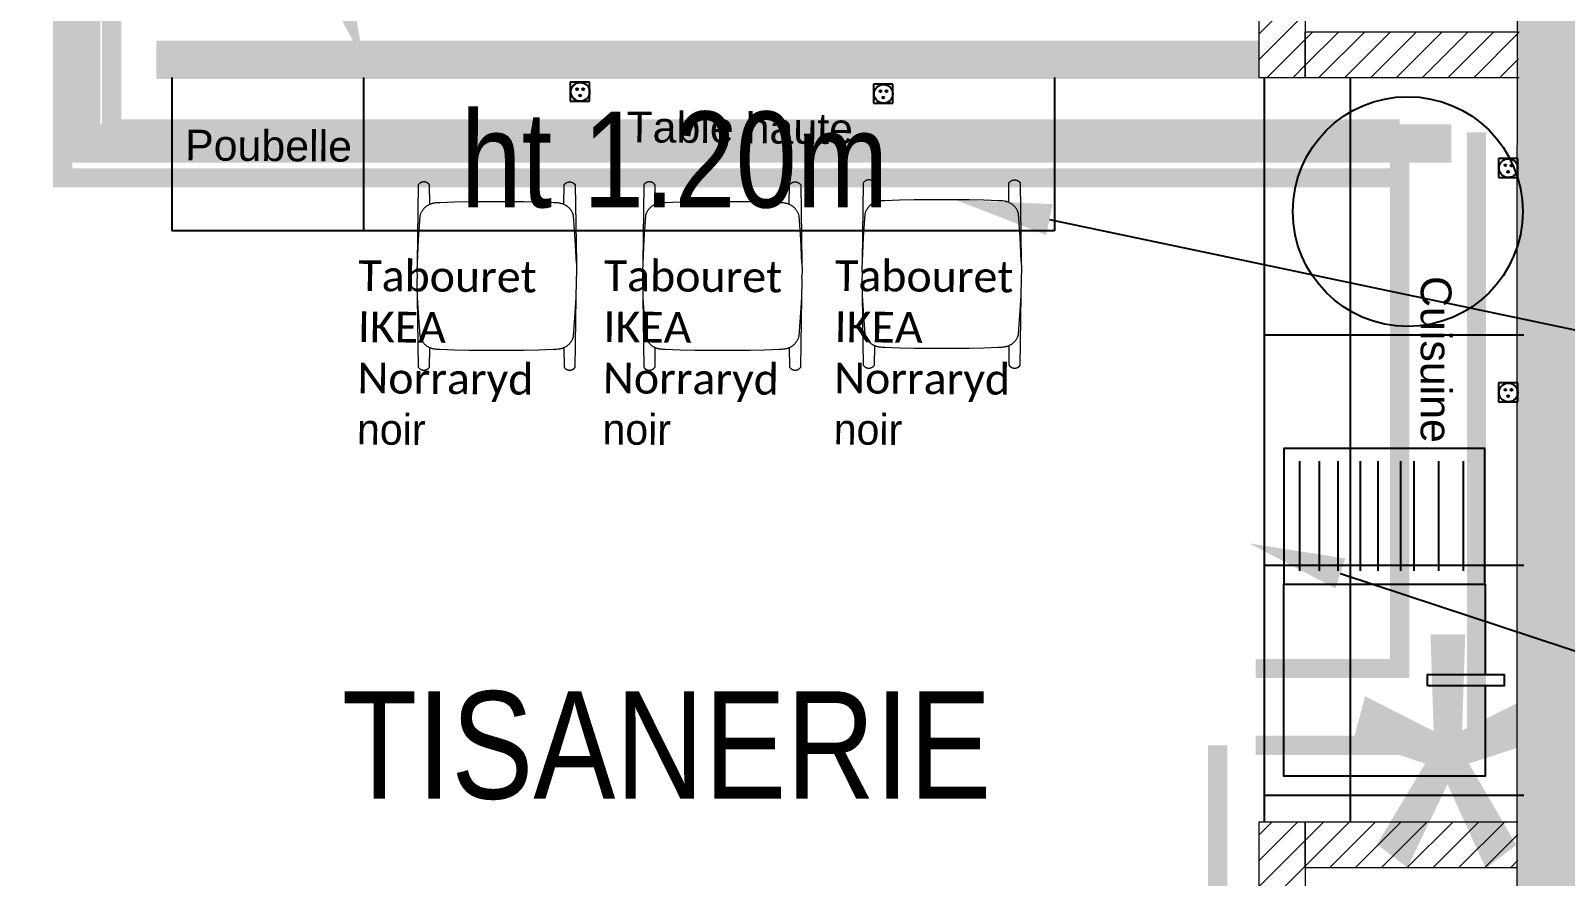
# Model space of a CAD drawing. Extents: x -29.7 to 23.3, y -8.6 to 57.6.
# Drawn here: x -10.075 to -6.077, y 3.12 to 5.324 of the extents above; entities that cross this region are included whole.
import ezdxf
from ezdxf import colors
from ezdxf.entities.mleader import LeaderData, LeaderLine
from ezdxf.math import Vec2, Vec3

# ---------------------------------------------------------------- set-up
doc = ezdxf.new("R2010")
doc.units = 0
doc.header["$LTSCALE"] = 0.001
for name, pattern in [('AXES2', [28.575, 19.05, -3.175, 3.175, -3.175]), ('CACHE', [0.375, 0.25, -0.125]), ('CACHE2', [4.7625, 3.175, -1.5875])]:
    doc.linetypes.add(name, pattern=pattern)
doc.layers.get('0').update_dxf_attribs({"lineweight": 5})
for name, color, linetype in [('01-STR_MACONNERIE_HACH', 252, 'Continuous'), ('04-MICRO-ZONNING', 1, 'Continuous'), ('_ANNO-CONCEPT-T', 7, 'Continuous'), ('A-legende', 7, 'Continuous'), ('A-mobilier', 252, 'Continuous'), ('A-texte', 7, 'Continuous')]:
    doc.layers.add(name, color=color, linetype=linetype)
doc.layers.add('02-CL HACH PLATRE', color=6, linetype='Continuous', lineweight=5)
doc.layers.add('TEXTE', color=7, linetype='Continuous', lineweight=18)
for name, color, linetype, true_color in [('04-MOBILIER', 1, 'Continuous', 0xff0000), ('A-Détails', 7, 'Continuous', 0x00a500), ('A-placo', 30, 'Continuous', 0xff7f00), ('A-signalétique', 7, 'Continuous', 0x666666)]:
    doc.layers.add(name, color=color, linetype=linetype, true_color=true_color)
doc.layers.add('A-projet', color=7, linetype='Continuous', lineweight=5, true_color=0x5b6280)
doc.layers.add('plafond', color=5, linetype='Continuous', lineweight=25, true_color=0x0000ff)
doc.styles.get("Standard").update_dxf_attribs({"font": 'ARIALN.TTF'})
doc.styles.add('Y_TXT_COT', font='arial.ttf', dxfattribs={"height": 0.2})
pattern_1 = [(45, (-0.000106, 1.5e-05), (-0.03367596, 0.03367596), [])]

# ---------------------------------------------------------------- blocks, each defined once
blk = doc.blocks.new('Xref-R2-2018-11')
at = {"layer": '01-STR_MACONNERIE_HACH'}
h = blk.add_hatch(color=256, dxfattribs=at)
h.dxf.hatch_style = 1
h.paths.add_polyline_path([(1.9526, -4.2401), (1.9526, -4.3601), (2.1716, -4.3602), (2.1716, -4.3578), (2.1777, -3.2971), (1.9577, -3.2958)])
h.paths.add_polyline_path([(-2.883, 0.0248), (-3.29, -0.3583), (-3.29, 0.0248)])
h.paths.add_polyline_path([(0.6616, -4.3593), (0.6616, -4.2393), (0, -4.2389), (0, 0), (1.9767, -0.0016), (1.974, -0.4631), (2.194, -0.4644), (2.198, 0.2183), (-3.5072, 0.2228), (-3.5082, -1.0072), (-3.4782, -1.0072), (-3.4769, -1.0072), (-3.4782, -2.6772), (-3.4782, -3.3168), (-3.4782, -5.0368), (-3.4782, -5.1367), (-3.4782, -6.1268), (-3.4783, -6.3069), (-3.2001, -6.307), (-3.2, -6.207), (-3.29, -6.207), (-3.29, -0.427), (-2.81, 0.0248), (-0.22, 0.0227), (-0.22, -5.7488), (-1.54, -5.748), (-1.5403, -6.208), (-1.6303, -6.2079), (-1.6303, -6.3079), (-1.2742, -6.3082), (-1.2741, -6.1882), (-1.43, -6.1881), (-1.43, -5.8281), (-0.22, -5.8288), (-0.22, -6.1888), (0.04, -6.1889), (0.04, -6.1888), (0.04, -5.8289), (0.83, -5.8294), (0.83, -6.1894), (0.6924, -6.1893), (0.6923, -6.3093), (0.9606, -6.3095), (0.9607, -6.2095), (0.9609, -6.2095), (0.9639, -5.6995), (0.0039, -5.6989), (0.011, -4.4589), (0.661, -4.4593)])
at = {"layer": '02-CL HACH PLATRE', "lineweight": 13, "transparency": 33554687}
h = blk.add_hatch(dxfattribs=at)
h.set_pattern_fill('ANSI31', color=256, scale=0.015)
h.set_pattern_definition(pattern_1)
h.paths.add_polyline_path([(-4.0303, 0.1028), (-4.0303, -1.6672), (-4.1503, -1.6672), (-4.1503, 0.2228), (-4.0303, 0.2228)])
h = blk.add_hatch(dxfattribs=at)
h.set_pattern_fill('ANSI31', color=256, scale=0.015)
h.set_pattern_definition(pattern_1)
h.paths.add_polyline_path([(-3.4745, -1.5472), (-4.0303, -1.5472), (-4.0303, -1.667), (-3.4874, -1.6674), (-3.4746, -1.6674)])
h = blk.add_hatch(dxfattribs=at)
h.set_pattern_fill('ANSI31', color=256, scale=0.015)
h.set_pattern_definition(pattern_1)
h.paths.add_polyline_path([(-4.0303, -3.727), (-4.0304, -6.3063), (-4.1504, -6.3063), (-4.1503, -3.607), (-4.0303, -3.607)])
h = blk.add_hatch(dxfattribs=at)
h.set_pattern_fill('ANSI31', color=256, scale=0.015)
h.set_pattern_definition(pattern_1)
h.paths.add_polyline_path([(-3.4762, -3.607), (-4.0303, -3.607), (-4.0303, -3.727), (-3.4762, -3.727)])
blk.add_line((-3.4782, -5.0368), (-3.4782, -3.4568))
at = {"linetype": 'Continuous'}
for points in [[(-4.0303, 0.1028), (-4.0303, -1.6672), (-4.1503, -1.6672), (-4.1503, 0.2228), (-4.0303, 0.2228)], [(-4.0303, -3.727), (-4.0304, -6.3063), (-4.1504, -6.3063), (-4.1503, -3.607), (-4.0303, -3.607)]]:
    blk.add_lwpolyline(points, close=True, dxfattribs=at)
blk.add_lwpolyline([(-3.4782, -6.1268), (-3.4782, -5.1367), (-3.4782, -5.0368), (-3.4782, -3.3168), (-3.4782, -2.6772), (-3.4769, -1.0072), (-3.5082, -1.0072), (-3.5072, 0.2228)])
for points in [[(-3.4732, -1.6674), (-4.0303, -1.6672), (-4.0303, -1.6672), (-4.0303, -1.5472), (-3.4731, -1.5472)], [(-3.4779, -3.727), (-4.0303, -3.727), (-4.0303, -3.607), (-3.4762, -3.607)]]:
    blk.add_lwpolyline(points, dxfattribs=at)
blk = doc.blocks.new('A$C41A7100F')
at = {"layer": '04-MICRO-ZONNING', "linetype": 'ByBlock', "lineweight": -2}
for p, q in [((-19, 4.1), (-19.27, -14.85)), ((-18.96, 4.14), (-19, 4.1)), ((-18.93, 4.19), (-18.96, 4.14)), ((-18.89, 4.23), (-18.93, 4.19)), ((-18.85, 4.27), (-18.89, 4.23)), ((-18.81, 4.32), (-18.85, 4.27)), ((-18.77, 4.36), (-18.81, 4.32)), ((-18.73, 4.39), (-18.77, 4.36)), ((-18.69, 4.43), (-18.73, 4.39)), ((-18.64, 4.47), (-18.69, 4.43)), ((-18.6, 4.5), (-18.64, 4.47)), ((-18.55, 4.53), (-18.6, 4.5)), ((-18.5, 4.56), (-18.55, 4.53)), ((-18.45, 4.59), (-18.5, 4.56)), ((-18.4, 4.62), (-18.45, 4.59)), ((-18.35, 4.64), (-18.4, 4.62)), ((-18.3, 4.67), (-18.35, 4.64)), ((-18.24, 4.69), (-18.3, 4.67)), ((-18.19, 4.71), (-18.24, 4.69)), ((-18.14, 4.73), (-18.19, 4.71)), ((-18.08, 4.74), (-18.14, 4.73)), ((-18.02, 4.76), (-18.08, 4.74)), ((-17.97, 4.77), (-18.02, 4.76)), ((-17.91, 4.78), (-17.97, 4.77)), ((-17.86, 4.79), (-17.91, 4.78)), ((-17.8, 4.79), (-17.86, 4.79)), ((-17.74, 4.8), (-17.8, 4.79)), ((-17.68, 4.8), (-17.74, 4.8)), ((-17.63, 4.8), (-17.68, 4.8)), ((-17.57, 4.8), (-17.63, 4.8)), ((-17.51, 4.8), (-17.57, 4.8)), ((-17.46, 4.79), (-17.51, 4.8)), ((-17.4, 4.78), (-17.46, 4.79)), ((-17.34, 4.77), (-17.4, 4.78)), ((-17.29, 4.76), (-17.34, 4.77)), ((-17.23, 4.75), (-17.29, 4.76)), ((-17.18, 4.73), (-17.23, 4.75)), ((-17.12, 4.72), (-17.18, 4.73)), ((-17.07, 4.7), (-17.12, 4.72)), ((-17.01, 4.68), (-17.07, 4.7)), ((-16.96, 4.65), (-17.01, 4.68)), ((-16.91, 4.63), (-16.96, 4.65)), ((-16.86, 4.6), (-16.91, 4.63)), ((-16.81, 4.57), (-16.86, 4.6)), ((-16.76, 4.54), (-16.81, 4.57)), ((-16.71, 4.51), (-16.76, 4.54)), ((-16.67, 4.48), (-16.71, 4.51)), ((-16.62, 4.44), (-16.67, 4.48)), ((-16.58, 4.41), (-16.62, 4.44)), ((-16.53, 4.37), (-16.58, 4.41)), ((-16.49, 4.33), (-16.53, 4.37)), ((-16.45, 4.29), (-16.49, 4.33)), ((-16.41, 4.25), (-16.45, 4.29)), ((-16.38, 4.2), (-16.41, 4.25)), ((-16.34, 4.16), (-16.38, 4.2)), ((-16.31, 4.11), (-16.34, 4.16)), ((-16.28, 4.07), (-16.31, 4.11)), ((-16.22, -0.65), (-16.28, 4.07)), ((16.22, -0.65), (16.28, 4.07)), ((16.28, 4.07), (16.31, 4.11)), ((16.31, 4.11), (16.34, 4.16)), ((16.34, 4.16), (16.38, 4.2)), ((16.38, 4.2), (16.41, 4.25)), ((16.41, 4.25), (16.45, 4.29)), ((16.45, 4.29), (16.49, 4.33)), ((16.49, 4.33), (16.53, 4.37)), ((16.53, 4.37), (16.58, 4.41)), ((16.58, 4.41), (16.62, 4.44)), ((16.62, 4.44), (16.67, 4.48)), ((16.67, 4.48), (16.71, 4.51)), ((16.71, 4.51), (16.76, 4.54)), ((16.76, 4.54), (16.81, 4.57)), ((16.81, 4.57), (16.86, 4.6)), ((16.86, 4.6), (16.91, 4.63)), ((16.91, 4.63), (16.96, 4.65)), ((16.96, 4.65), (17.01, 4.68)), ((17.01, 4.68), (17.07, 4.7)), ((17.07, 4.7), (17.12, 4.72)), ((17.12, 4.72), (17.18, 4.73)), ((17.18, 4.73), (17.23, 4.75)), ((17.23, 4.75), (17.29, 4.76)), ((17.29, 4.76), (17.34, 4.77)), ((17.34, 4.77), (17.4, 4.78)), ((17.4, 4.78), (17.46, 4.79)), ((17.46, 4.79), (17.51, 4.8)), ((17.51, 4.8), (17.57, 4.8)), ((17.57, 4.8), (17.63, 4.8)), ((17.63, 4.8), (17.68, 4.8)), ((17.68, 4.8), (17.74, 4.8)), ((17.74, 4.8), (17.8, 4.79)), ((17.8, 4.79), (17.86, 4.79)), ((17.86, 4.79), (17.91, 4.78)), ((17.91, 4.78), (17.97, 4.77)), ((17.97, 4.77), (18.02, 4.76)), ((18.02, 4.76), (18.08, 4.74)), ((18.08, 4.74), (18.14, 4.73)), ((18.14, 4.73), (18.19, 4.71)), ((18.19, 4.71), (18.24, 4.69)), ((18.24, 4.69), (18.3, 4.67)), ((18.3, 4.67), (18.35, 4.64)), ((18.35, 4.64), (18.4, 4.62)), ((18.4, 4.62), (18.45, 4.59)), ((18.45, 4.59), (18.5, 4.56)), ((18.5, 4.56), (18.55, 4.53)), ((18.55, 4.53), (18.6, 4.5)), ((18.6, 4.5), (18.64, 4.47)), ((18.64, 4.47), (18.69, 4.43)), ((18.69, 4.43), (18.73, 4.39)), ((18.73, 4.39), (18.77, 4.36)), ((18.77, 4.36), (18.81, 4.32)), ((18.81, 4.32), (18.85, 4.27)), ((18.85, 4.27), (18.89, 4.23)), ((18.89, 4.23), (18.93, 4.19)), ((18.93, 4.19), (18.96, 4.14)), ((18.96, 4.14), (19, 4.1)), ((19, 4.1), (19.27, -14.85)), ((0, 0), (-6.67, -0.07)), ((6.67, -0.07), (0, 0)), ((-18.61, -3.44), (-19, -9.14)), ((-18.57, -3.3), (-18.61, -3.44)), ((-18.53, -3.16), (-18.57, -3.3)), ((-18.48, -3.02), (-18.53, -3.16)), ((-18.43, -2.89), (-18.48, -3.02)), ((-18.37, -2.76), (-18.43, -2.89)), ((-18.31, -2.63), (-18.37, -2.76)), ((-18.24, -2.5), (-18.31, -2.63)), ((-18.17, -2.37), (-18.24, -2.5)), ((-18.09, -2.25), (-18.17, -2.37)), ((-18.01, -2.13), (-18.09, -2.25)), ((-17.93, -2.01), (-18.01, -2.13)), ((-17.85, -1.9), (-17.93, -2.01)), ((-17.76, -1.79), (-17.85, -1.9)), ((-17.67, -1.68), (-17.76, -1.79)), ((-17.57, -1.58), (-17.67, -1.68)), ((-17.47, -1.48), (-17.57, -1.58)), ((-17.37, -1.38), (-17.47, -1.48)), ((-17.27, -1.29), (-17.37, -1.38)), ((-17.16, -1.2), (-17.27, -1.29)), ((-17.04, -1.12), (-17.16, -1.2)), ((-16.93, -1.03), (-17.04, -1.12)), ((-16.81, -0.96), (-16.93, -1.03)), ((-16.69, -0.88), (-16.81, -0.96)), ((-16.57, -0.82), (-16.69, -0.88)), ((-16.44, -0.75), (-16.57, -0.82)), ((-16.31, -0.69), (-16.44, -0.75)), ((-16.19, -0.63), (-16.31, -0.69)), ((-16.05, -0.58), (-16.19, -0.63)), ((-15.92, -0.54), (-16.05, -0.58)), ((-15.79, -0.5), (-15.92, -0.54)), ((-15.65, -0.46), (-15.79, -0.5)), ((-15.51, -0.43), (-15.65, -0.46)), ((-15.38, -0.4), (-15.51, -0.43)), ((-15.24, -0.37), (-15.38, -0.4)), ((-15.1, -0.36), (-15.24, -0.37)), ((-14.83, -0.31), (-15.1, -0.36)), ((-14.57, -0.28), (-14.83, -0.31)), ((-14.3, -0.26), (-14.57, -0.28)), ((-14.03, -0.24), (-14.3, -0.26)), ((-13.76, -0.24), (-14.03, -0.24)), ((-10.22, -0.11), (-13.76, -0.24)), ((-6.67, -0.07), (-10.22, -0.11)), ((10.22, -0.11), (6.67, -0.07)), ((13.76, -0.24), (10.22, -0.11)), ((14.03, -0.24), (13.76, -0.24)), ((14.3, -0.26), (14.03, -0.24)), ((14.57, -0.28), (14.3, -0.26)), ((14.83, -0.31), (14.57, -0.28)), ((15.1, -0.36), (14.83, -0.31)), ((15.24, -0.37), (15.1, -0.36)), ((15.38, -0.4), (15.24, -0.37)), ((15.51, -0.43), (15.38, -0.4)), ((15.65, -0.46), (15.51, -0.43)), ((15.79, -0.5), (15.65, -0.46)), ((15.92, -0.54), (15.79, -0.5)), ((16.05, -0.58), (15.92, -0.54)), ((16.19, -0.63), (16.05, -0.58)), ((16.31, -0.69), (16.19, -0.63)), ((16.44, -0.75), (16.31, -0.69)), ((16.57, -0.82), (16.44, -0.75)), ((16.69, -0.88), (16.57, -0.82)), ((16.81, -0.96), (16.69, -0.88)), ((16.93, -1.03), (16.81, -0.96)), ((17.04, -1.12), (16.93, -1.03)), ((17.16, -1.2), (17.04, -1.12)), ((17.27, -1.29), (17.16, -1.2)), ((17.37, -1.38), (17.27, -1.29)), ((17.47, -1.48), (17.37, -1.38)), ((17.57, -1.58), (17.47, -1.48)), ((17.67, -1.68), (17.57, -1.58)), ((17.76, -1.79), (17.67, -1.68)), ((17.85, -1.9), (17.76, -1.79)), ((17.93, -2.01), (17.85, -1.9)), ((18.01, -2.13), (17.93, -2.01)), ((18.09, -2.25), (18.01, -2.13)), ((18.17, -2.37), (18.09, -2.25)), ((18.24, -2.5), (18.17, -2.37)), ((18.31, -2.63), (18.24, -2.5)), ((18.37, -2.76), (18.31, -2.63)), ((18.43, -2.89), (18.37, -2.76)), ((18.48, -3.02), (18.43, -2.89)), ((18.53, -3.16), (18.48, -3.02)), ((18.57, -3.3), (18.53, -3.16)), ((18.61, -3.44), (18.57, -3.3)), ((19, -9.14), (18.61, -3.44)), ((-19, -9.14), (-19.27, -14.85)), ((19.27, -14.85), (19, -9.14)), ((-19.27, -14.85), (-19.33, -16.78)), ((19.27, -14.85), (19.33, -16.78)), ((-19.33, -16.78), (-19.28, -18)), ((-19.28, -18), (-19.33, -19.22)), ((19.33, -16.78), (19.28, -18)), ((19.33, -19.22), (19.28, -18)), ((-19.33, -19.22), (-19.27, -23.21)), ((19.24, -23.21), (19.33, -19.22)), ((-19.24, -23.21), (-19, -26.86)), ((-19.24, -23.21), (-19, -40.09)), ((19, -26.86), (19.24, -23.21)), ((19, -40.09), (19.24, -23.21)), ((-19, -26.86), (-18.61, -32.56)), ((18.61, -32.56), (19, -26.86)), ((-18.61, -32.56), (-18.57, -32.7)), ((-18.57, -32.7), (-18.53, -32.84)), ((-18.53, -32.84), (-18.48, -32.97)), ((-18.48, -32.97), (-18.43, -33.11)), ((-18.43, -33.11), (-18.37, -33.24)), ((-18.37, -33.24), (-18.31, -33.37)), ((-18.31, -33.37), (-18.24, -33.5)), ((18.24, -33.5), (18.31, -33.37)), ((18.31, -33.37), (18.37, -33.24)), ((18.37, -33.24), (18.43, -33.11)), ((18.43, -33.11), (18.48, -32.97)), ((18.48, -32.97), (18.53, -32.84)), ((18.53, -32.84), (18.57, -32.7)), ((18.57, -32.7), (18.61, -32.56)), ((-18.24, -33.5), (-18.17, -33.63)), ((-18.17, -33.63), (-18.09, -33.75)), ((-18.09, -33.75), (-18.01, -33.87)), ((-18.01, -33.87), (-17.93, -33.99)), ((-17.93, -33.99), (-17.85, -34.1)), ((-17.85, -34.1), (-17.76, -34.21)), ((-17.76, -34.21), (-17.67, -34.31)), ((-17.67, -34.31), (-17.57, -34.42)), ((-17.57, -34.42), (-17.47, -34.52)), ((-17.47, -34.52), (-17.37, -34.61)), ((-17.37, -34.61), (-17.27, -34.71)), ((-17.27, -34.71), (-17.16, -34.8)), ((-17.16, -34.8), (-17.04, -34.88)), ((-17.04, -34.88), (-16.93, -34.96)), ((-16.93, -34.96), (-16.81, -35.04)), ((-16.81, -35.04), (-16.69, -35.11)), ((-16.69, -35.11), (-16.57, -35.18)), ((-16.57, -35.18), (-16.44, -35.25)), ((-16.44, -35.25), (-16.31, -35.31)), ((-16.31, -35.31), (-16.19, -35.36)), ((-16.28, -40.06), (-16.22, -35.35)), ((-16.19, -35.36), (-16.05, -35.41)), ((-16.05, -35.41), (-15.92, -35.46)), ((-15.92, -35.46), (-15.79, -35.5)), ((-15.79, -35.5), (-15.65, -35.54)), ((-15.65, -35.54), (-15.51, -35.57)), ((-15.51, -35.57), (-15.38, -35.6)), ((-15.38, -35.6), (-15.24, -35.62)), ((-15.24, -35.62), (-15.1, -35.64)), ((-15.1, -35.64), (-14.83, -35.68)), ((-14.83, -35.68), (-14.57, -35.72)), ((-14.57, -35.72), (-14.3, -35.74)), ((-14.3, -35.74), (-14.03, -35.76)), ((-14.03, -35.76), (-13.76, -35.76)), ((-13.76, -35.76), (-10.22, -35.89)), ((-10.22, -35.89), (-6.67, -35.93)), ((-6.67, -35.93), (0, -36)), ((0, -36), (6.67, -35.93)), ((6.67, -35.93), (10.22, -35.89)), ((10.22, -35.89), (13.76, -35.76)), ((13.76, -35.76), (14.03, -35.76)), ((14.03, -35.76), (14.3, -35.74)), ((14.3, -35.74), (14.57, -35.72)), ((14.57, -35.72), (14.83, -35.68)), ((14.83, -35.68), (15.1, -35.64)), ((15.1, -35.64), (15.24, -35.62)), ((15.24, -35.62), (15.38, -35.6)), ((15.38, -35.6), (15.51, -35.57)), ((15.51, -35.57), (15.65, -35.54)), ((15.65, -35.54), (15.79, -35.5)), ((15.79, -35.5), (15.92, -35.46)), ((15.92, -35.46), (16.05, -35.41)), ((16.05, -35.41), (16.19, -35.36)), ((16.19, -35.36), (16.31, -35.31)), ((16.22, -35.35), (16.28, -40.06)), ((16.31, -35.31), (16.44, -35.25)), ((16.44, -35.25), (16.57, -35.18)), ((16.57, -35.18), (16.69, -35.11)), ((16.69, -35.11), (16.81, -35.04)), ((16.81, -35.04), (16.93, -34.96)), ((16.93, -34.96), (17.04, -34.88)), ((17.04, -34.88), (17.16, -34.8)), ((17.16, -34.8), (17.27, -34.71)), ((17.27, -34.71), (17.37, -34.61)), ((17.37, -34.61), (17.47, -34.52)), ((17.47, -34.52), (17.57, -34.42)), ((17.57, -34.42), (17.67, -34.31)), ((17.67, -34.31), (17.76, -34.21)), ((17.76, -34.21), (17.85, -34.1)), ((17.85, -34.1), (17.93, -33.99)), ((17.93, -33.99), (18.01, -33.87)), ((18.01, -33.87), (18.09, -33.75)), ((18.09, -33.75), (18.17, -33.63)), ((18.17, -33.63), (18.24, -33.5)), ((-19, -40.09), (-18.96, -40.14)), ((-18.96, -40.14), (-18.93, -40.19)), ((-18.93, -40.19), (-18.89, -40.23)), ((-18.89, -40.23), (-18.85, -40.27)), ((-18.85, -40.27), (-18.81, -40.31)), ((-18.81, -40.31), (-18.77, -40.35)), ((-18.77, -40.35), (-18.73, -40.39)), ((-18.73, -40.39), (-18.69, -40.43)), ((-18.69, -40.43), (-18.64, -40.46)), ((-18.64, -40.46), (-18.6, -40.5)), ((-18.6, -40.5), (-18.55, -40.53)), ((-18.55, -40.53), (-18.5, -40.56)), ((-18.5, -40.56), (-18.45, -40.59)), ((-18.45, -40.59), (-18.4, -40.62)), ((-18.4, -40.62), (-18.35, -40.64)), ((-18.35, -40.64), (-18.3, -40.67)), ((-18.3, -40.67), (-18.24, -40.69)), ((-18.24, -40.69), (-18.19, -40.71)), ((-18.19, -40.71), (-18.14, -40.73)), ((-18.14, -40.73), (-18.08, -40.74)), ((-18.08, -40.74), (-18.02, -40.76)), ((-18.02, -40.76), (-17.97, -40.77)), ((-17.97, -40.77), (-17.91, -40.78)), ((-17.91, -40.78), (-17.86, -40.79)), ((-17.86, -40.79), (-17.8, -40.79)), ((-17.8, -40.79), (-17.74, -40.8)), ((-17.74, -40.8), (-17.68, -40.8)), ((-17.68, -40.8), (-17.63, -40.8)), ((-17.63, -40.8), (-17.57, -40.8)), ((-17.57, -40.8), (-17.51, -40.8)), ((-17.51, -40.8), (-17.46, -40.79)), ((-17.46, -40.79), (-17.4, -40.78)), ((-17.4, -40.78), (-17.34, -40.77)), ((-17.34, -40.77), (-17.29, -40.76)), ((-17.29, -40.76), (-17.23, -40.75)), ((-17.23, -40.75), (-17.18, -40.73)), ((-17.18, -40.73), (-17.12, -40.71)), ((-17.12, -40.71), (-17.07, -40.7)), ((-17.07, -40.7), (-17.01, -40.67)), ((-17.01, -40.67), (-16.96, -40.65)), ((-16.96, -40.65), (-16.91, -40.63)), ((-16.91, -40.63), (-16.86, -40.6)), ((-16.86, -40.6), (-16.81, -40.57)), ((-16.81, -40.57), (-16.76, -40.54)), ((-16.76, -40.54), (-16.71, -40.51)), ((-16.71, -40.51), (-16.67, -40.48)), ((-16.67, -40.48), (-16.62, -40.44)), ((-16.62, -40.44), (-16.58, -40.41)), ((-16.58, -40.41), (-16.53, -40.37)), ((-16.53, -40.37), (-16.49, -40.33)), ((-16.49, -40.33), (-16.45, -40.29)), ((-16.45, -40.29), (-16.41, -40.25)), ((-16.41, -40.25), (-16.38, -40.2)), ((-16.38, -40.2), (-16.34, -40.16)), ((-16.34, -40.16), (-16.31, -40.11)), ((-16.31, -40.11), (-16.28, -40.06)), ((16.28, -40.06), (16.31, -40.11)), ((16.31, -40.11), (16.34, -40.16)), ((16.34, -40.16), (16.38, -40.2)), ((16.38, -40.2), (16.41, -40.25)), ((16.41, -40.25), (16.45, -40.29)), ((16.45, -40.29), (16.49, -40.33)), ((16.49, -40.33), (16.53, -40.37)), ((16.53, -40.37), (16.58, -40.41)), ((16.58, -40.41), (16.62, -40.44)), ((16.62, -40.44), (16.67, -40.48)), ((16.67, -40.48), (16.71, -40.51)), ((16.71, -40.51), (16.76, -40.54)), ((16.76, -40.54), (16.81, -40.57)), ((16.81, -40.57), (16.86, -40.6)), ((16.86, -40.6), (16.91, -40.63)), ((16.91, -40.63), (16.96, -40.65)), ((16.96, -40.65), (17.01, -40.67)), ((17.01, -40.67), (17.07, -40.7)), ((17.07, -40.7), (17.12, -40.71)), ((17.12, -40.71), (17.18, -40.73)), ((17.18, -40.73), (17.23, -40.75)), ((17.23, -40.75), (17.29, -40.76)), ((17.29, -40.76), (17.34, -40.77)), ((17.34, -40.77), (17.4, -40.78)), ((17.4, -40.78), (17.46, -40.79)), ((17.46, -40.79), (17.51, -40.8)), ((17.51, -40.8), (17.57, -40.8)), ((17.57, -40.8), (17.63, -40.8)), ((17.63, -40.8), (17.68, -40.8)), ((17.68, -40.8), (17.74, -40.8)), ((17.74, -40.8), (17.8, -40.79)), ((17.8, -40.79), (17.86, -40.79)), ((17.86, -40.79), (17.91, -40.78)), ((17.91, -40.78), (17.97, -40.77)), ((17.97, -40.77), (18.02, -40.76)), ((18.02, -40.76), (18.08, -40.74)), ((18.08, -40.74), (18.14, -40.73)), ((18.14, -40.73), (18.19, -40.71)), ((18.19, -40.71), (18.24, -40.69)), ((18.24, -40.69), (18.3, -40.67)), ((18.3, -40.67), (18.35, -40.64)), ((18.35, -40.64), (18.4, -40.62)), ((18.4, -40.62), (18.45, -40.59)), ((18.45, -40.59), (18.5, -40.56)), ((18.5, -40.56), (18.55, -40.53)), ((18.55, -40.53), (18.6, -40.5)), ((18.6, -40.5), (18.64, -40.46)), ((18.64, -40.46), (18.69, -40.43)), ((18.69, -40.43), (18.73, -40.39)), ((18.73, -40.39), (18.77, -40.35)), ((18.77, -40.35), (18.81, -40.31)), ((18.81, -40.31), (18.85, -40.27)), ((18.85, -40.27), (18.89, -40.23)), ((18.89, -40.23), (18.93, -40.19)), ((18.93, -40.19), (18.96, -40.14)), ((18.96, -40.14), (19, -40.09))]:
    blk.add_line(p, q, dxfattribs=at)
blk = doc.blocks.new('PC16A-1M')
at = {"color": 0}
for p, q in [((-1.56, 1.5), (-1.56, -1.47)), ((1.46, 1.5), (-1.56, 1.5)), ((1.46, -1.47), (1.46, 1.5)), ((-1.56, -1.47), (1.46, -1.47))]:
    blk.add_line(p, q, dxfattribs=at)
for centre, radius in [((0, 0), 1.46), ((-0.48, 0.43), 0.146), ((0.47, 0.41), 0.146), ((-0.03, -0.59), 0.146)]:
    blk.add_circle(centre, radius, dxfattribs=at)
blk = doc.blocks.new('A$C20351D05')
at = {"layer": '04-MOBILIER', "ltscale": 0.01}
for p, q in [((4.7917, -43.3168), (4.7917, -43.7168)), ((5.2917, -43.3168), (5.2917, -43.7168)), ((7.0917, -43.3168), (7.0917, -43.7168)), ((7.6391, -45.2589), (7.6392, -43.3173)), ((7.8633, -45.2591), (7.8633, -43.3195)), ((7.0917, -43.7168), (4.7917, -43.7168)), ((7.6391, -43.9881), (8.3149, -43.9881)), ((7.7303, -44.3171), (7.7303, -44.6032)), ((7.7813, -44.3171), (7.7813, -44.6032)), ((7.8297, -44.3171), (7.8297, -44.6032)), ((7.8886, -44.3171), (7.8886, -44.6032)), ((7.9343, -44.3171), (7.9343, -44.6032)), ((7.9932, -44.3171), (7.9932, -44.6032)), ((8.0285, -44.3171), (8.0285, -44.6032)), ((8.0926, -44.3171), (8.0926, -44.6032)), ((8.1567, -44.3171), (8.1567, -44.6032)), ((7.6391, -44.5881), (8.3149, -44.5881)), ((7.6391, -45.1881), (8.3149, -45.1881))]:
    blk.add_line(p, q, dxfattribs=at)
for points in [[(7.6891, -44.6381), (8.2128, -44.6381), (8.2128, -44.2837), (7.6891, -44.2837)], [(8.0636, -44.9031), (8.0636, -44.8731), (8.2636, -44.8731), (8.2636, -44.9031)]]:
    blk.add_lwpolyline(points, close=True, dxfattribs=at)
blk.add_lwpolyline([(8.2136, -44.9031), (8.2136, -45.1381), (7.6891, -45.1381), (7.6891, -44.6381), (8.2136, -44.6381), (8.2136, -44.8731)], dxfattribs=at)
at = {"layer": 'plafond', "color": 5, "lineweight": -2}
blk.add_circle((8.0122, -43.6664), 0.2995, dxfattribs=at)
at = {"layer": 'plafond', "color": 5, "lineweight": -2, "xscale": 0.01669227516125703, "yscale": 0.01669227516125703, "zscale": 0.01669227516125703, "rotation": 0.07392321233090446}
for p in [(5.8562, -43.3544), (6.6462, -43.3595), (8.2745, -43.553), (8.2745, -44.138)]:
    blk.add_blockref('PC16A-1M', p, dxfattribs=at)
at = {"layer": 'TEXTE', "xscale": 0.01076085195337994, "yscale": 0.01076085195337994, "zscale": 0.01076085195337994}
for p in [(5.6387, -43.6407), (6.2262, -43.6407), (6.798, -43.6355)]:
    blk.add_blockref('A$C41A7100F', p, dxfattribs=at)
at = {"layer": '_ANNO-CONCEPT-T', "char_height": 0.08, "width": 1.472401, "attachment_point": 1}
for s, insert, rotation in [('{\\fArial|b0|i0|c0|p34;Table haute}', (5.977, -43.4056), 359.5012), ('{\\fArial|b0|i0|c0|p34;Poubelle}', (4.827, -43.4527), 359.5012), ('{\\fCalibri|b0|i0|c0|p34;Tabouret \\PIKEA\\PNorraryd \\P\\fMangal|b0|i0|c0|p2;noir}', (5.2784, -43.7933), 359.5012), ('{\\fCalibri|b0|i0|c0|p34;Tabouret \\PIKEA\\PNorraryd \\P\\fMangal|b0|i0|c0|p2;noir}', (5.9181, -43.7933), 359.5012), ('{\\fCalibri|b0|i0|c0|p34;Tabouret \\PIKEA\\PNorraryd \\P\\fMangal|b0|i0|c0|p2;noir}', (6.5205, -43.7933), 359.5012), ('{\\fArial|b0|i0|c0|p34;Cuisuine}', (8.1262, -43.8345), 269.9628)]:
    blk.add_mtext(s, dxfattribs=dict(at, insert=insert, rotation=rotation))

msp = doc.modelspace()

# ---------------------------------------------------------------- linework, layer by layer
at = {"layer": 'A-legende', "color": 39, "linetype": 'CACHE2', "ltscale": 100, "true_color": 0x663d19, "const_width": 0.05}
msp.add_lwpolyline([(-9.9922, 5.416), (-9.9922, 4.9407), (-6.5084, 4.9407)], dxfattribs=at)
at = {"layer": 'A-legende', "color": 151, "linetype": 'CACHE', "ltscale": 2000, "true_color": 0xa4b6e5, "const_width": 0.05}
msp.add_lwpolyline([(-9.8645, 5.416), (-9.8645, 5.0683), (-6.5084, 5.0683)], dxfattribs=at)
at = {"layer": 'A-legende', "linetype": 'CACHE', "ltscale": 2000, "const_width": 0.05}
for points in [[(-6.3084, 5.0595), (-6.3084, 3.4615), (-6.8833, 3.4615)], [(-6.9827, 3.4615), (-6.9827, 0.6281)]]:
    msp.add_lwpolyline(points, dxfattribs=at)
at = {"layer": 'A-legende', "color": 1, "linetype": 'CACHE2', "ltscale": 200, "true_color": 0xff0000, "const_width": 0.05}
msp.add_lwpolyline([(-6.5084, 5.0595), (-6.5084, 3.6615), (-6.8833, 3.6615)], dxfattribs=at)
at = {"layer": 'A-placo', "const_width": 0.1}
msp.add_lwpolyline([(-6.8747, 5.2483), (-9.7481, 5.2483)], dxfattribs=at)

# ---------------------------------------------------------------- block references
at = {"layer": 'A-mobilier', "ltscale": 0.01}
msp.add_blockref('A$C20351D05', (-14.4997, 48.5192), dxfattribs=at)
at = {"layer": 'A-projet'}
msp.add_blockref('Xref-R2-2018-11', (-2.7243, 6.8689), dxfattribs=at)

# ---------------------------------------------------------------- texts
at = {"layer": 'A-legende', "color": 1, "ltscale": 0.1, "true_color": 0xff0000, "insert": (-6.6507, 3.7504), "char_height": 1.1951, "attachment_point": 1}
msp.add_mtext_dynamic_manual_height_columns('*', width=0.59757, gutter_width=12.5, heights=[0], dxfattribs=at)
at = {"layer": 'A-texte', "ltscale": 0.1, "attachment_point": 1}
for s, width, insert, char_height in [('ht 1.20m', 2.537092, (-8.9553, 5.1135), 0.25), ('TISANERIE', 1.401625, (-9.2645, 3.6021), 0.27988)]:
    msp.add_mtext_dynamic_manual_height_columns(s, width=width, gutter_width=12.5, heights=[0], dxfattribs=dict(at, insert=insert, char_height=char_height))

# ---------------------------------------------------------------- next in the draw order: leaders
at = {"layer": 'A-Détails'}
ml = msp.add_multileader_mtext('Standard', dxfattribs=at)
ml.set_content('DD10', color=256, style='Y_TXT_COT')
ml.set_leader_properties()
ml.build(insert=Vec2(0, 0))
ml.multileader.update_dxf_attribs({"has_text_frame": 1, "text_left_attachment_type": 2, "text_right_attachment_type": 2, "dogleg_length": 1, "arrow_head_size": 0.25})
ctx = ml.context
ctx.base_point, ctx.char_height, ctx.arrow_head_size, ctx.landing_gap_size, ctx.plane_origin = Vec3(-10.9804, 6.2409), 0.3, 0.25, 0.1, Vec3(-14.4249, 9.1084)
ctx.left_attachment, ctx.right_attachment, ctx.text_align_type = 2, 2, 2
notes = []
notes.append((ctx, [(1, (1, 1, 0), (-9.5541, 6.2409), (-1, 0), 0.2072, [(0, [(-9.208, 5.2471)], 0, [])])]))
ctx.mtext.insert, ctx.mtext.rotation, ctx.mtext.width, ctx.mtext.defined_height, ctx.mtext.alignment, ctx.mtext.flow_direction = Vec3(-9.8613, 6.3941), 6.283185, 0.436539, 0.1999, 3, 5
ctx.mtext.has_bg_fill, ctx.mtext.bg_color, ctx.mtext.bg_scale_factor, ctx.mtext.bg_transparency, ctx.mtext.use_window_bg_color = 1, -1027028792, 1.5, 0, 1
ml = msp.add_multileader_mtext('Standard', dxfattribs=at)
ml.set_content('DD06', color=256, style='Y_TXT_COT')
ml.set_leader_properties()
ml.build(insert=Vec2(0, 0))
ml.multileader.update_dxf_attribs({"has_text_frame": 1, "text_left_attachment_type": 2, "text_right_attachment_type": 2, "dogleg_length": 1, "arrow_head_size": 0.25})
ctx = ml.context
ctx.base_point, ctx.char_height, ctx.arrow_head_size, ctx.landing_gap_size, ctx.plane_origin = Vec3(-5.3588, 4.4423), 0.3, 0.25, 0.1, Vec3(-11.8772, 7.2907)
ctx.left_attachment, ctx.right_attachment = 2, 2
notes.append((ctx, [(0, (1, 1, 0), (-5.566, 4.4423), (1, 0), 0.2072, [(0, [(-7.6658, 4.8833)], 0, [])])]))
ctx.mtext.insert, ctx.mtext.rotation, ctx.mtext.width, ctx.mtext.defined_height, ctx.mtext.flow_direction = Vec3(-5.2588, 4.5955), 6.283185, 0.436539, 0.1999, 5
ctx.mtext.has_bg_fill, ctx.mtext.bg_color, ctx.mtext.bg_scale_factor, ctx.mtext.bg_transparency, ctx.mtext.use_window_bg_color = 1, -1027028792, 1.5, 0, 1
ml = msp.add_multileader_mtext('Standard', dxfattribs=at)
ml.set_content('DD04', color=256, style='Y_TXT_COT')
ml.set_leader_properties()
ml.build(insert=Vec2(0, 0))
ml.multileader.update_dxf_attribs({"has_text_frame": 1, "text_left_attachment_type": 2, "text_right_attachment_type": 2, "dogleg_length": 1, "arrow_head_size": 0.25})
ctx = ml.context
ctx.base_point, ctx.char_height, ctx.arrow_head_size, ctx.landing_gap_size, ctx.plane_origin = Vec3(-5.3637, 3.5491), 0.3, 0.25, 0.1, Vec3(-12.6062, 6.3607)
ctx.left_attachment, ctx.right_attachment = 2, 2
notes.append((ctx, [(0, (1, 1, 0), (-5.571, 3.5491), (1, 0), 0.2072, [(0, [(-6.9003, 3.9878)], 0, [])])]))
ctx.mtext.insert, ctx.mtext.rotation, ctx.mtext.width, ctx.mtext.defined_height, ctx.mtext.flow_direction = Vec3(-5.2637, 3.7022), 6.283185, 0.436539, 0.1999, 5
ctx.mtext.has_bg_fill, ctx.mtext.bg_color, ctx.mtext.bg_scale_factor, ctx.mtext.bg_transparency, ctx.mtext.use_window_bg_color = 1, -1027028792, 1.5, 0, 1
for ctx, leaders in notes:
    for number, flags, end, landing, length, lines in leaders:
        leader = LeaderData()
        leader.index, (leader.has_last_leader_line, leader.has_dogleg_vector, leader.attachment_direction) = number, flags
        leader.last_leader_point, leader.dogleg_vector, leader.dogleg_length = Vec3(end), Vec3(landing), length
        for number, points, colour, breaks in lines:
            line = LeaderLine()
            line.index, line.vertices, line.color, line.breaks = number, Vec3.list(points), colors.encode_raw_color(colour), breaks
            leader.lines.append(line)
        ctx.leaders.append(leader)

# ---------------------------------------------------------------- next in the draw order: linework, layer by layer
at = {"layer": 'A-signalétique', "color": 253, "linetype": 'AXES2', "ltscale": 50, "true_color": 0x999999, "const_width": 0.1}
msp.add_lwpolyline([(-0.5308, 7.2271), (-7.046, 7.2271), (-7.046, 5.5202), (-9.9436, 5.5202), (-9.9436, 5.0299), (-6.3738, 5.0299)], dxfattribs=at)

doc.saveas('drawing.dxf')
